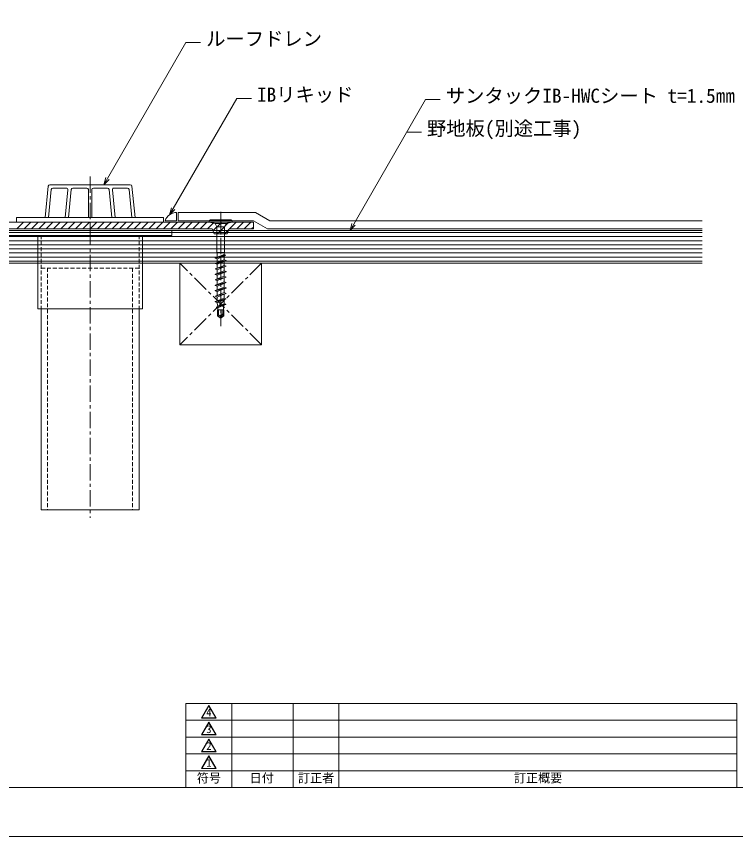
# Model space of a CAD drawing. Units: millimetres, scale not verified. Extents: x -630 to 630, y -446 to 446.
# Drawn here: x -38 to 402, y -446 to 57 of the extents above; entities that cross this region are included whole.
import ezdxf
from ezdxf.enums import TextEntityAlignment as Align

# ---------------------------------------------------------------- set-up
doc = ezdxf.new("R2010")
doc.units = ezdxf.units.MM
doc.header["$LTSCALE"] = 2
doc.linetypes.add('CHAIN1', pattern=[8, 5, -1, 1, -1])
doc.linetypes.add('DASHED1', pattern=[1.8, 1.2, -0.6])
for name, color, linetype, lineweight in [('0-0_輪郭線', 2, 'Continuous', 9), ('0-1_図面枠', 7, 'Continuous', 9), ('0-2_文字', 5, 'Continuous', 9), ('0-3_表題欄', 7, 'Continuous', 9), ('0-6_IBｼｰﾄ', 7, 'Continuous', 9), ('0-7_躯体', 7, 'Continuous', 9), ('0-8_野地板', 2, 'Continuous', 9), ('0-9_部材(ﾄﾞﾚﾝ)', 4, 'Continuous', 9), ('0-A_中心線', 7, 'CHAIN1', 9), ('0-B_IBリキッド', 7, 'Continuous', 9), ('0-C_部材(ﾋﾞｽ類)', 7, 'Continuous', 9), ('0-D_寸法線', 7, 'Continuous', 9)]:
    doc.layers.add(name, color=color, linetype=linetype, lineweight=lineweight)
doc.layers.add('0-4_0', color=7, linetype='Continuous')
doc.styles.add('ＭＳ ゴシック', font='')
doc.styles.get('ＭＳ ゴシック').set_extended_font_data('MS Gothic')

# ---------------------------------------------------------------- blocks, each defined once
blk = doc.blocks.new('囲い文字1')
at = {"layer": '0-2_文字'}
for p, q in [((-0.655, -23.063), (-0.77, -23.063)), ((-0.424, -22.663), (-0.539, -22.663)), ((-0.193, -22.263), (-0.309, -22.263)), ((0.038, -21.863), (-0.078, -21.863)), ((0.269, -21.463), (0.153, -21.463)), ((0.5, -21.063), (0.384, -21.063)), ((0.731, -20.663), (0.615, -20.663)), ((0.934, -20.263), (0.846, -20.263)), ((1.022, -20.263), (0.934, -20.263)), ((1.253, -20.663), (1.137, -20.663)), ((1.484, -21.063), (1.368, -21.063)), ((1.715, -21.463), (1.599, -21.463)), ((1.946, -21.863), (1.83, -21.863)), ((2.177, -22.263), (2.061, -22.263)), ((2.408, -22.663), (2.292, -22.663)), ((2.638, -23.063), (2.523, -23.063)), ((-2.272, -25.863), (-2.387, -25.863)), ((-2.041, -25.463), (-2.156, -25.463)), ((-1.81, -25.063), (-1.925, -25.063)), ((-1.579, -24.663), (-1.694, -24.663)), ((-1.348, -24.263), (-1.463, -24.263)), ((-1.117, -23.863), (-1.232, -23.863)), ((-0.886, -23.463), (-1.001, -23.463)), ((2.869, -23.463), (2.754, -23.463)), ((3.1, -23.863), (2.985, -23.863)), ((3.331, -24.263), (3.216, -24.263)), ((3.562, -24.663), (3.447, -24.663)), ((3.793, -25.063), (3.678, -25.063)), ((4.024, -25.463), (3.909, -25.463)), ((4.255, -25.863), (4.14, -25.863))]:
    blk.add_line(p, q, dxfattribs=at)
for points in [[(-2.329, -25.963), (0.934, -20.311), (0.934, -20.111), (-2.502, -26.063)], [(0.934, -20.311), (4.197, -25.963), (4.37, -26.063), (0.934, -20.111)], [(4.197, -25.963), (-2.329, -25.963), (-2.502, -26.063), (4.37, -26.063)]]:
    blk.add_lwpolyline(points, close=True, dxfattribs=at)
at = {"layer": '0-2_文字', "style": 'ＭＳ ゴシック'}
blk.add_text('1', height=3.651, dxfattribs=at).set_placement((-0.301, -26.315), align=Align.BOTTOM_LEFT)
blk = doc.blocks.new('U69')
at = {"layer": '0-4_0', "xscale": 2.585241, "yscale": 2.585241}
blk.add_blockref('囲い文字1', (6.246, 67.25), dxfattribs=at)
blk = doc.blocks.new('囲い文字2')
at = {"layer": '0-2_文字'}
for p, q in [((-14.615, 35.016), (-14.731, 35.016)), ((-14.384, 35.416), (-14.5, 35.416)), ((-14.153, 35.816), (-14.269, 35.816)), ((-13.922, 36.216), (-14.038, 36.216)), ((-13.691, 36.616), (-13.807, 36.616)), ((-13.488, 37.016), (-13.576, 37.016)), ((-13.4, 37.016), (-13.488, 37.016)), ((-13.169, 36.616), (-13.285, 36.616)), ((-12.938, 36.216), (-13.054, 36.216)), ((-12.707, 35.816), (-12.823, 35.816)), ((-12.477, 35.416), (-12.592, 35.416)), ((-12.246, 35.016), (-12.361, 35.016)), ((-16.694, 31.416), (-16.809, 31.416)), ((-16.463, 31.816), (-16.578, 31.816)), ((-16.232, 32.216), (-16.347, 32.216)), ((-16.001, 32.616), (-16.116, 32.616)), ((-15.77, 33.016), (-15.885, 33.016)), ((-15.539, 33.416), (-15.654, 33.416)), ((-15.308, 33.816), (-15.424, 33.816)), ((-15.077, 34.216), (-15.193, 34.216)), ((-14.846, 34.616), (-14.962, 34.616)), ((-12.015, 34.616), (-12.13, 34.616)), ((-11.784, 34.216), (-11.899, 34.216)), ((-11.553, 33.816), (-11.668, 33.816)), ((-11.322, 33.416), (-11.437, 33.416)), ((-11.091, 33.016), (-11.206, 33.016)), ((-10.86, 32.616), (-10.975, 32.616)), ((-10.629, 32.216), (-10.745, 32.216)), ((-10.398, 31.816), (-10.514, 31.816)), ((-10.167, 31.416), (-10.283, 31.416))]:
    blk.add_line(p, q, dxfattribs=at)
for points in [[(-16.751, 31.316), (-13.488, 36.968), (-13.488, 37.168), (-16.925, 31.216)], [(-13.488, 36.968), (-10.225, 31.316), (-10.052, 31.216), (-13.488, 37.168)], [(-10.225, 31.316), (-16.751, 31.316), (-16.925, 31.216), (-10.052, 31.216)]]:
    blk.add_lwpolyline(points, close=True, dxfattribs=at)
at = {"layer": '0-2_文字', "style": 'ＭＳ ゴシック'}
blk.add_text('2', height=3.651, dxfattribs=at).set_placement((-14.724, 30.963), align=Align.BOTTOM_LEFT)
blk = doc.blocks.new('U70')
at = {"layer": '0-4_0', "xscale": 2.585241, "yscale": 2.585241}
blk.add_blockref('囲い文字2', (43.53, -80.829), dxfattribs=at)
blk = doc.blocks.new('囲い文字3')
at = {"layer": '0-2_文字'}
for p, q in [((-5.245, 19.8), (-5.361, 19.8)), ((-5.042, 20.2), (-5.13, 20.2)), ((-4.954, 20.2), (-5.042, 20.2)), ((-4.723, 19.8), (-4.839, 19.8)), ((-7.555, 15.8), (-7.67, 15.8)), ((-7.324, 16.2), (-7.439, 16.2)), ((-7.093, 16.6), (-7.208, 16.6)), ((-6.862, 17), (-6.977, 17)), ((-6.631, 17.4), (-6.746, 17.4)), ((-6.4, 17.8), (-6.515, 17.8)), ((-6.169, 18.2), (-6.284, 18.2)), ((-5.938, 18.6), (-6.054, 18.6)), ((-5.707, 19), (-5.823, 19)), ((-5.476, 19.4), (-5.592, 19.4)), ((-4.492, 19.4), (-4.608, 19.4)), ((-4.261, 19), (-4.377, 19)), ((-4.03, 18.6), (-4.146, 18.6)), ((-3.799, 18.2), (-3.915, 18.2)), ((-3.568, 17.8), (-3.684, 17.8)), ((-3.337, 17.4), (-3.453, 17.4)), ((-3.107, 17), (-3.222, 17)), ((-2.876, 16.6), (-2.991, 16.6)), ((-2.645, 16.2), (-2.76, 16.2)), ((-2.414, 15.8), (-2.529, 15.8)), ((-8.247, 14.6), (-8.363, 14.6)), ((-8.017, 15), (-8.132, 15)), ((-7.786, 15.4), (-7.901, 15.4)), ((-2.183, 15.4), (-2.298, 15.4)), ((-1.952, 15), (-2.067, 15)), ((-1.721, 14.6), (-1.836, 14.6))]:
    blk.add_line(p, q, dxfattribs=at)
for points in [[(-8.305, 14.5), (-5.042, 20.152), (-5.042, 20.352), (-8.478, 14.4)], [(-5.042, 20.152), (-1.779, 14.5), (-1.605, 14.4), (-5.042, 20.352)], [(-1.779, 14.5), (-8.305, 14.5), (-8.478, 14.4), (-1.605, 14.4)]]:
    blk.add_lwpolyline(points, close=True, dxfattribs=at)
at = {"layer": '0-2_文字', "style": 'ＭＳ ゴシック'}
blk.add_text('3', height=3.651, dxfattribs=at).set_placement((-6.277, 14.147), align=Align.BOTTOM_LEFT)
blk = doc.blocks.new('U71')
at = {"layer": '0-4_0', "xscale": 2.585241, "yscale": 2.585241}
blk.add_blockref('囲い文字3', (21.695, -37.356), dxfattribs=at)
blk = doc.blocks.new('囲い文字4')
at = {"layer": '0-2_文字'}
for p, q in [((-6.096, 15.576), (-6.211, 15.576)), ((-5.865, 15.976), (-5.981, 15.976)), ((-5.662, 16.376), (-5.75, 16.376)), ((-5.574, 16.376), (-5.662, 16.376)), ((-5.343, 15.976), (-5.458, 15.976)), ((-5.112, 15.576), (-5.227, 15.576)), ((-8.174, 11.976), (-8.29, 11.976)), ((-7.944, 12.376), (-8.059, 12.376)), ((-7.713, 12.776), (-7.828, 12.776)), ((-7.482, 13.176), (-7.597, 13.176)), ((-7.251, 13.576), (-7.366, 13.576)), ((-7.02, 13.976), (-7.135, 13.976)), ((-6.789, 14.376), (-6.904, 14.376)), ((-6.558, 14.776), (-6.673, 14.776)), ((-6.327, 15.176), (-6.442, 15.176)), ((-4.881, 15.176), (-4.997, 15.176)), ((-4.65, 14.776), (-4.766, 14.776)), ((-4.419, 14.376), (-4.535, 14.376)), ((-4.188, 13.976), (-4.304, 13.976)), ((-3.957, 13.576), (-4.073, 13.576)), ((-3.726, 13.176), (-3.842, 13.176)), ((-3.495, 12.776), (-3.611, 12.776)), ((-3.264, 12.376), (-3.38, 12.376)), ((-3.034, 11.976), (-3.149, 11.976)), ((-8.867, 10.776), (-8.983, 10.776)), ((-8.636, 11.176), (-8.752, 11.176)), ((-8.405, 11.576), (-8.521, 11.576)), ((-2.803, 11.576), (-2.918, 11.576)), ((-2.572, 11.176), (-2.687, 11.176)), ((-2.341, 10.776), (-2.456, 10.776))]:
    blk.add_line(p, q, dxfattribs=at)
for points in [[(-8.925, 10.676), (-5.662, 16.328), (-5.662, 16.528), (-9.098, 10.576)], [(-5.662, 16.328), (-2.398, 10.676), (-2.225, 10.576), (-5.662, 16.528)], [(-2.398, 10.676), (-8.925, 10.676), (-9.098, 10.576), (-2.225, 10.576)]]:
    blk.add_lwpolyline(points, close=True, dxfattribs=at)
at = {"layer": '0-2_文字', "style": 'ＭＳ ゴシック'}
blk.add_text('4', height=3.651, dxfattribs=at).set_placement((-6.897, 10.323), align=Align.BOTTOM_LEFT)
blk = doc.blocks.new('U72')
at = {"layer": '0-4_0', "xscale": 2.585241, "yscale": 2.585241}
blk.add_blockref('囲い文字4', (23.297, -27.47), dxfattribs=at)
blk = doc.blocks.new('T52')
at = {"layer": '0-3_表題欄'}
for p, q in [((0, 103.125), (675, 103.125)), ((0, 0), (0, 103.125)), ((56.25, 0), (56.25, 103.125)), ((131.25, 0), (131.25, 103.125)), ((187.5, 0), (187.5, 103.125)), ((675, 0), (675, 103.125)), ((0, 82.5), (675, 82.5)), ((0, 61.875), (675, 61.875)), ((0, 41.25), (675, 41.25)), ((0, 20.625), (675, 20.625)), ((0, 0), (675, 0))]:
    blk.add_line(p, q, dxfattribs=at)
for name, p in [('U72', (19.465, 85.312)), ('U71', (19.465, 64.688)), ('U70', (19.465, 44.062)), ('U69', (19.465, 23.438))]:
    blk.add_blockref(name, p, dxfattribs=at)
at = {"layer": '0-3_表題欄', "style": 'ＭＳ ゴシック'}
for s, p in [('符号', (13.421, 2.926)), ('日付', (78.129, 3.033)), ('訂正者', (137.359, 2.955)), ('訂正概要', (401.921, 2.983))]:
    blk.add_text(s, height=10.82, dxfattribs=at).set_placement(p, align=Align.BOTTOM_LEFT)

msp = doc.modelspace()

# ---------------------------------------------------------------- linework, layer by layer
at = {"layer": '0-0_輪郭線'}
msp.add_lwpolyline([(600, 415.5), (-600, 415.5), (-600, -415.5), (600, -415.5)], close=True, dxfattribs=at)
at = {"layer": '0-1_図面枠'}
msp.add_lwpolyline([(630, -445.5), (630, 445.5), (-630, 445.5), (-630, -445.5)], close=True, dxfattribs=at)
at = {"layer": '0-6_IBｼｰﾄ'}
for p, q in [((60.943, -68.435), (60.943, -63.435)), ((108.283, -63.435), (60.943, -63.435)), ((108.283, -63.435), (116.943, -68.435)), ((106.943, -68.435), (60.943, -68.435)), ((106.943, -68.435), (115.603, -73.435)), ((116.943, -68.435), (381.943, -68.435)), ((115.603, -73.435), (381.943, -73.435))]:
    msp.add_line(p, q, dxfattribs=at)
at = {"layer": '0-7_躯体'}
for p, q in [((-368.057, -74.435), (381.943, -74.435)), ((-368.057, -94.435), (381.943, -94.435))]:
    msp.add_line(p, q, dxfattribs=at)
msp.add_lwpolyline([(111.943, -144.435), (61.943, -144.435), (61.943, -94.435), (111.943, -94.435)], close=True, dxfattribs=at)
at = {"layer": '0-8_野地板'}
for p, q in [((-368.057, -75.685), (381.943, -75.685)), ((-368.057, -78.185), (381.943, -78.185)), ((-368.057, -80.685), (381.943, -80.685)), ((-368.057, -83.185), (381.943, -83.185)), ((-368.057, -85.685), (381.943, -85.685)), ((-368.057, -88.185), (381.943, -88.185)), ((-368.057, -90.685), (381.943, -90.685)), ((-368.057, -93.185), (381.943, -93.185))]:
    msp.add_line(p, q, dxfattribs=at)
at = {"layer": '0-9_部材(ﾄﾞﾚﾝ)'}
for p, q in [((-18.647, -47.336), (-20.557, -66.435)), ((-16.893, -49.339), (-18.539, -66.435)), ((-17.652, -46.435), (31.538, -46.435)), ((-15.898, -48.435), (-7.679, -48.435)), ((-6.684, -49.531), (-8.312, -66.435)), ((-4.648, -49.339), (-6.294, -66.435)), ((-3.652, -48.435), (4.943, -48.435)), ((5.943, -49.435), (5.943, -66.435)), ((7.943, -49.435), (7.943, -66.435)), ((8.943, -48.435), (17.538, -48.435)), ((18.533, -49.339), (20.18, -66.435)), ((20.57, -49.531), (22.197, -66.435)), ((21.565, -48.435), (29.784, -48.435)), ((30.779, -49.339), (32.425, -66.435)), ((32.533, -47.336), (34.443, -66.435)), ((-37.868, -73.435), (-33.868, -69.435)), ((-33.378, -73.435), (-29.378, -69.435)), ((-28.888, -73.435), (-24.888, -69.435)), ((-24.398, -73.435), (-20.398, -69.435)), ((-20.557, -66.435), (34.443, -66.435)), ((-19.908, -73.435), (-15.908, -69.435)), ((-15.418, -73.435), (-11.418, -69.435)), ((-10.927, -73.435), (-6.927, -69.435)), ((-6.437, -73.435), (-2.437, -69.435)), ((-1.947, -73.435), (2.053, -69.435)), ((2.543, -73.435), (6.543, -69.435)), ((7.033, -73.435), (11.033, -69.435)), ((11.523, -73.435), (15.523, -69.435)), ((16.013, -73.435), (20.013, -69.435)), ((20.503, -73.435), (24.503, -69.435)), ((24.994, -73.435), (28.994, -69.435)), ((29.484, -73.435), (33.484, -69.435)), ((33.974, -73.435), (37.974, -69.435)), ((38.464, -73.435), (42.464, -69.435)), ((42.954, -73.435), (46.954, -69.435)), ((47.444, -73.435), (51.444, -69.435)), ((51.934, -73.435), (55.934, -69.435)), ((56.425, -73.435), (60.425, -69.435)), ((60.915, -73.435), (64.915, -69.435)), ((65.405, -73.435), (69.405, -69.435)), ((69.895, -73.435), (73.895, -69.435)), ((74.385, -73.435), (78.385, -69.435)), ((78.875, -73.435), (82.875, -69.435)), ((92.346, -73.435), (96.346, -69.435)), ((96.836, -73.435), (100.836, -69.435)), ((101.326, -73.435), (105.326, -69.435)), ((105.816, -73.435), (106.943, -72.308)), ((-25.057, -77.435), (-25.057, -122.435)), ((38.943, -77.435), (38.943, -122.435)), ((-25.057, -122.435), (38.943, -122.435)), ((-23.057, -122.435), (-23.057, -245.435)), ((36.943, -122.435), (36.943, -245.435)), ((-23.057, -245.435), (36.943, -245.435))]:
    msp.add_line(p, q, dxfattribs=at)
at = {"layer": '0-9_部材(ﾄﾞﾚﾝ)', "linetype": 'DASHED1'}
for p, q in [((-23.057, -77.435), (-23.057, -122.435)), ((36.943, -77.435), (36.943, -122.435)), ((-23.057, -97.435), (36.943, -97.435)), ((-19.057, -97.435), (-19.057, -245.435)), ((32.943, -97.435), (32.943, -245.435))]:
    msp.add_line(p, q, dxfattribs=at)
at = {"layer": '0-9_部材(ﾄﾞﾚﾝ)'}
for points in [[(-77.057, -76.435), (-69.057, -76.435), (-67.902, -73.435), (81.788, -73.435), (82.943, -76.435), (90.943, -76.435), (92.098, -73.435), (106.943, -73.435), (106.943, -69.435), (-93.057, -69.435), (-93.057, -73.435), (-78.212, -73.435)], [(6.943, -69.435), (-38.057, -69.435), (-73.057, -69.435), (-73.057, -74.435), (-68.287, -74.435), (-67.902, -73.435), (6.943, -73.435)], [(-38.057, -69.435), (51.943, -69.435), (51.943, -66.435), (-38.057, -66.435)], [(86.943, -74.435), (86.943, -69.435), (51.943, -69.435), (6.943, -69.435), (6.943, -73.435), (81.788, -73.435), (82.173, -74.435)], [(86.943, -69.435), (86.943, -74.435), (91.713, -74.435), (92.098, -73.435), (106.943, -73.435), (106.943, -69.435)], [(-43.057, -77.435), (56.943, -77.435), (56.943, -74.435), (-43.057, -74.435)], [(82.943, -76.435), (90.943, -76.435), (91.713, -74.435), (82.173, -74.435)]]:
    msp.add_lwpolyline(points, close=True, dxfattribs=at)
for points in [[(82.227, -74.574), (82.365, -74.435), (86.943, -69.858), (87.365, -69.435)], [(84.855, -76.435), (86.855, -74.435), (86.943, -74.348), (91.855, -69.435)], [(89.346, -76.435), (91.346, -74.435), (91.942, -73.838)]]:
    msp.add_lwpolyline(points, dxfattribs=at)
for centre, start, end in [((-17.652, -47.435), 90, 174.28931), ((-15.898, -49.435), 90, 174.49949), ((-7.679, -49.435), 354.49949, 90), ((-3.652, -49.435), 90, 174.49949), ((4.943, -49.435), 0, 90), ((8.943, -49.435), 90, 180), ((17.538, -49.435), 5.50051, 90), ((21.565, -49.435), 90, 185.50051), ((29.784, -49.435), 5.50051, 90), ((31.538, -47.435), 5.71069, 90)]:
    msp.add_arc(centre, 1, start, end, dxfattribs=at)
at = {"layer": '0-A_中心線'}
for p, q in [((6.943, -41.435), (6.943, -250.435)), ((86.943, -62.935), (86.943, -132.935)), ((111.943, -94.435), (61.943, -144.435)), ((111.943, -144.435), (61.943, -94.435))]:
    msp.add_line(p, q, dxfattribs=at)
at = {"layer": '0-B_IBリキッド'}
for q in [(59.943, -63.435), (52.943, -68.435)]:
    msp.add_line((59.943, -68.435), q, dxfattribs=at)
msp.add_arc((59.943, -70.835), 7.4, 90, 161.07536, dxfattribs=at)
at = {"layer": '0-C_部材(ﾋﾞｽ類)'}
for p, q in [((79.943, -69.435), (79.943, -68.435)), ((93.943, -69.435), (79.943, -69.435)), ((83.593, -70.235), (79.943, -69.435)), ((93.443, -67.935), (80.443, -67.935)), ((90.293, -70.235), (83.593, -70.235)), ((83.593, -70.235), (84.583, -72.135)), ((90.293, -70.235), (89.303, -72.135)), ((90.293, -70.235), (93.943, -69.435)), ((93.943, -69.435), (93.943, -68.435)), ((89.303, -72.135), (84.583, -72.135)), ((84.583, -72.135), (84.583, -87.935)), ((89.303, -72.135), (89.303, -87.935)), ((89.721, -89.347), (83.593, -91.225)), ((89.86, -89.813), (83.593, -91.325)), ((84.473, -88.306), (84.583, -87.935)), ((85.556, -87.935), (84.473, -88.306)), ((84.473, -88.306), (84.743, -88.404)), ((89.303, -87.935), (84.583, -87.935)), ((85.978, -87.935), (84.743, -88.404)), ((84.743, -88.404), (84.826, -90.777)), ((89.118, -89.128), (84.826, -90.777)), ((89.084, -90.095), (84.843, -91.78)), ((89.043, -91.275), (89.084, -90.095)), ((89.86, -89.813), (89.084, -90.095)), ((89.16, -87.935), (89.118, -89.128)), ((89.721, -89.347), (89.118, -89.128)), ((89.86, -89.813), (89.721, -89.347)), ((83.593, -91.225), (84.826, -90.777)), ((83.593, -91.325), (83.593, -91.225)), ((83.593, -91.325), (84.843, -91.78)), ((90.293, -92.995), (83.593, -94.665)), ((83.593, -94.565), (84.843, -94.11)), ((83.593, -94.665), (83.593, -94.565)), ((83.593, -94.665), (84.843, -95.12)), ((84.843, -91.78), (84.843, -94.11)), ((89.043, -92.44), (84.843, -94.11)), ((89.043, -93.45), (84.843, -95.12)), ((84.843, -95.12), (84.843, -97.45)), ((89.043, -91.275), (89.043, -92.44)), ((90.293, -92.895), (89.043, -92.44)), ((90.293, -92.995), (89.043, -93.45)), ((89.043, -93.45), (89.043, -95.78)), ((90.293, -96.335), (83.593, -98.005)), ((83.593, -97.905), (84.843, -97.45)), ((83.593, -98.005), (83.593, -97.905)), ((83.593, -98.005), (84.843, -98.46)), ((90.293, -99.675), (83.593, -101.345)), ((89.043, -95.78), (84.843, -97.45)), ((89.043, -96.79), (84.843, -98.46)), ((84.843, -98.46), (84.843, -100.79)), ((89.043, -99.12), (84.843, -100.79)), ((89.043, -100.13), (84.843, -101.8)), ((90.293, -96.235), (89.043, -95.78)), ((90.293, -96.335), (89.043, -96.79)), ((89.043, -96.79), (89.043, -99.12)), ((90.293, -99.575), (89.043, -99.12)), ((90.293, -99.675), (89.043, -100.13)), ((89.043, -100.13), (89.043, -102.46)), ((83.593, -101.245), (84.843, -100.79)), ((83.593, -101.345), (83.593, -101.245)), ((83.593, -101.345), (84.843, -101.8)), ((90.293, -103.015), (83.593, -104.685)), ((83.593, -104.585), (84.843, -104.13)), ((83.593, -104.685), (83.593, -104.585)), ((83.593, -104.685), (84.843, -105.14)), ((84.843, -101.8), (84.843, -104.13)), ((89.043, -102.46), (84.843, -104.13)), ((89.043, -103.47), (84.843, -105.14)), ((84.843, -105.14), (84.843, -107.47)), ((90.293, -102.915), (89.043, -102.46)), ((90.293, -103.015), (89.043, -103.47)), ((89.043, -103.47), (89.043, -105.8)), ((90.293, -106.355), (83.593, -108.025)), ((83.593, -107.925), (84.843, -107.47)), ((83.593, -108.025), (83.593, -107.925)), ((83.593, -108.025), (84.843, -108.48)), ((90.293, -109.695), (83.593, -111.365)), ((89.043, -105.8), (84.843, -107.47)), ((89.043, -106.81), (84.843, -108.48)), ((84.843, -108.48), (84.843, -110.81)), ((89.043, -109.14), (84.843, -110.81)), ((89.043, -110.15), (84.843, -111.82)), ((90.293, -106.255), (89.043, -105.8)), ((90.293, -106.355), (89.043, -106.81)), ((89.043, -106.81), (89.043, -109.14)), ((90.293, -109.595), (89.043, -109.14)), ((90.293, -109.695), (89.043, -110.15)), ((89.043, -110.15), (89.043, -112.48)), ((83.593, -111.265), (84.843, -110.81)), ((83.593, -111.365), (83.593, -111.265)), ((83.593, -111.365), (84.843, -111.82)), ((90.293, -113.035), (83.593, -114.705)), ((83.593, -114.605), (84.843, -114.15)), ((83.593, -114.705), (83.593, -114.605)), ((83.593, -114.705), (84.843, -115.16)), ((84.843, -111.82), (84.843, -114.15)), ((89.043, -112.48), (84.843, -114.15)), ((89.043, -113.49), (84.843, -115.16)), ((84.843, -115.16), (84.843, -117.49)), ((90.293, -112.935), (89.043, -112.48)), ((90.293, -113.035), (89.043, -113.49)), ((89.043, -113.49), (89.043, -115.82)), ((90.293, -116.375), (83.593, -118.045)), ((83.593, -117.945), (84.843, -117.49)), ((83.593, -118.045), (83.593, -117.945)), ((83.593, -118.045), (84.843, -118.5)), ((89.988, -119.715), (84.192, -121.385)), ((89.043, -115.82), (84.843, -117.49)), ((89.043, -116.83), (84.843, -118.5)), ((84.843, -118.935), (84.843, -118.5)), ((84.843, -118.935), (85.112, -120.951)), ((89, -119.256), (85.112, -120.951)), ((88.885, -120.117), (85.219, -121.759)), ((88.885, -120.117), (88.643, -121.935)), ((89.988, -119.715), (88.885, -120.117)), ((89.043, -118.935), (89, -119.256)), ((89.988, -119.615), (89, -119.256)), ((90.293, -116.275), (89.043, -115.82)), ((90.293, -116.375), (89.043, -116.83)), ((89.043, -116.83), (89.043, -118.935)), ((84.192, -121.285), (85.112, -120.951)), ((84.192, -121.385), (84.192, -121.285)), ((84.192, -121.385), (85.219, -121.759)), ((84.953, -122.935), (88.933, -122.935)), ((84.953, -126.715), (84.953, -122.935)), ((85.219, -121.759), (85.243, -121.935)), ((85.243, -121.935), (85.243, -122.935)), ((85.553, -125.535), (85.553, -122.935)), ((87.031, -127.436), (88.233, -125.355)), ((87.133, -126), (87.133, -122.935)), ((88.233, -125.355), (88.233, -122.935)), ((88.433, -126.454), (88.433, -122.935)), ((88.643, -121.935), (88.643, -122.935)), ((88.933, -122.935), (88.933, -126.715)), ((85.096, -126.582), (84.953, -126.715)), ((84.953, -126.715), (86.582, -127.855)), ((86.063, -126.515), (86.177, -126.595)), ((86.943, -127.935), (86.582, -127.855)), ((86.775, -127.408), (86.943, -127.935)), ((86.88, -126.439), (87.133, -126)), ((88.433, -126.454), (87.031, -127.436)), ((87.031, -127.436), (87.304, -127.855)), ((88.933, -126.715), (87.304, -127.855)), ((88.433, -126.454), (88.933, -126.715))]:
    msp.add_line(p, q, dxfattribs=at)
for points in [[(90.293, -92.995), (90.293, -92.895), (83.593, -94.565)], [(90.293, -96.335), (90.293, -96.235), (83.593, -97.905)], [(90.293, -99.675), (90.293, -99.575), (83.593, -101.245)], [(90.293, -103.015), (90.293, -102.915), (83.593, -104.585)], [(90.293, -106.355), (90.293, -106.255), (83.593, -107.925)], [(90.293, -109.695), (90.293, -109.595), (83.593, -111.265)], [(90.293, -113.035), (90.293, -112.935), (83.593, -114.605)], [(90.293, -116.375), (90.293, -116.275), (83.593, -117.945)], [(89.988, -119.715), (89.988, -119.615), (84.192, -121.285)], [(87.031, -127.436), (86.943, -127.935), (87.304, -127.855)]]:
    msp.add_lwpolyline(points, dxfattribs=at)
for centre, radius, start, end in [((80.443, -68.435), 0.5, 90, 180), ((93.443, -68.435), 0.5, 0, 90), ((84.125, -125.535), 1.428, 312.84567, 0), ((85.621, -127.147), 0.772, 55, 132.84567), ((86.75, -125.535), 1.197, 180, 235), ((86.457, -126.195), 0.488, 235, 330), ((85.272, -127.887), 1.577, 17.67229, 55), ((87.924, -127.042), 1.206, 150, 197.67229)]:
    msp.add_arc(centre, radius, start, end, dxfattribs=at)
at = {"layer": '0-D_寸法線'}
for p, q in [((15.407, -46.435), (65.632, 40.558)), ((65.632, 40.558), (74.632, 40.558)), ((55.642, -64.814), (96.742, 6.376)), ((96.742, 6.376), (105.742, 6.376)), ((200.862, -14.335), (209.862, -14.335))]:
    msp.add_line(p, q, dxfattribs=at)
for points in [[(166.164, -74.435), (212.41, 5.666), (221.41, 5.666)], [(18.589, -43.253), (15.407, -46.435), (16.572, -42.089)], [(58.824, -61.632), (55.642, -64.814), (56.806, -60.467)], [(169.346, -71.253), (166.164, -74.435), (167.328, -70.089)]]:
    msp.add_lwpolyline(points, dxfattribs=at)

# ---------------------------------------------------------------- block references
at = {"layer": '0-3_表題欄', "xscale": 0.5, "yscale": 0.5}
msp.add_blockref('T52', (65.625, -415.5), dxfattribs=at)

# ---------------------------------------------------------------- texts
at = {"layer": '0-2_文字', "color": 7, "style": 'ＭＳ ゴシック'}
for s, p in [('ルーフドレン', (78.038, 36.014)), ('IBリキッド', (109.148, 1.831)), ('サンタックIB-HWCシート t=1.5㎜', (224.815, 1.122)), ('野地板(別途工事)', (213.267, -18.879))]:
    msp.add_text(s, height=8.666, dxfattribs=at).set_placement(p, align=Align.BOTTOM_LEFT)

doc.saveas('drawing.dxf')
